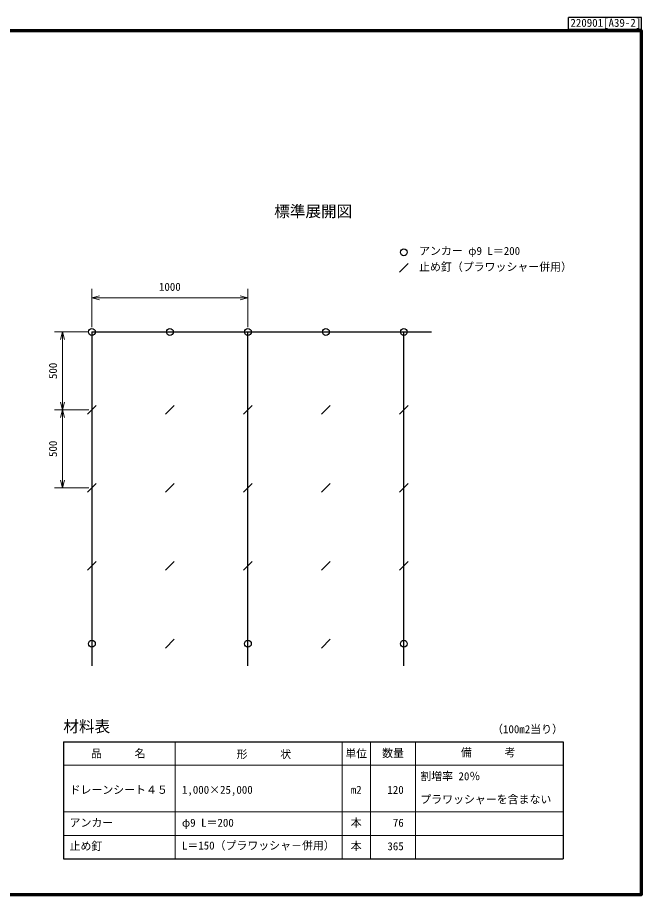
# Model space of a CAD drawing. Units: millimetres, scale not verified. Extents: x 200 to 8200, y 200 to 5825.
# Drawn here: x 4200 to 8200, y 200 to 5825 of the extents above; entities that cross this region are included whole.
import ezdxf
from ezdxf.enums import TextEntityAlignment as Align

# ---------------------------------------------------------------- set-up
doc = ezdxf.new("R2010")
doc.units = ezdxf.units.MM
doc.header["$LTSCALE"] = 20
for name, color, linetype, lineweight in [('C-DOC', 3, 'Continuous', 25), ('C-MTR-FRAM', 5, 'Continuous', 25), ('C-MTR-LINE', 5, 'Continuous', 13), ('C-STR', 7, 'Continuous', 25), ('C-STR-DIM', 1, 'Continuous', 13), ('C-STR-TXT', 7, 'Continuous', 25), ('C-TTL', 2, 'Continuous', 70)]:
    doc.layers.add(name, color=color, linetype=linetype, lineweight=lineweight)
for name, color, linetype in [('C-MTR', 5, 'Continuous'), ('C-MTR-TXT', 5, 'Continuous'), ('C-TTL-TXT', 7, 'Continuous')]:
    doc.layers.add(name, color=color, linetype=linetype)
doc.styles.add('ＭＳ ゴシック', font='')
doc.styles.get('ＭＳ ゴシック').set_extended_font_data('MS Gothic')

msp = doc.modelspace()

# ---------------------------------------------------------------- linework, layer by layer
at = {"layer": 'C-DOC'}
msp.add_line((7731.58, 5749.99), (7731.58, 5824.99), dxfattribs=at)
msp.add_lwpolyline([(7731.58, 5749.99), (8199.58, 5749.99), (8199.58, 5824.99), (7731.58, 5824.99)], dxfattribs=at)
at = {"layer": 'C-MTR-FRAM'}
for p, q in [((4493.67, 1179.02), (7697.41, 1179.02)), ((4493.67, 1179.02), (4493.67, 429.02)), ((7697.41, 1179.02), (7697.41, 429.02)), ((4493.67, 429.02), (7697.41, 429.02))]:
    msp.add_line(p, q, dxfattribs=at)
at = {"layer": 'C-MTR-LINE'}
for p, q in [((5210, 1179.02), (5210, 429.02)), ((6281.19, 1179.43), (6281.19, 429.02)), ((6462.17, 1179.02), (6462.17, 429.02)), ((6752.17, 1179.02), (6752.17, 429.02)), ((4493.67, 1029.02), (7697.41, 1029.02)), ((4493.67, 729.02), (7697.41, 729.02)), ((4493.67, 579.02), (7697.41, 579.02))]:
    msp.add_line(p, q, dxfattribs=at)
at = {"layer": 'C-STR'}
for p, q in [((4676.56, 3808.46), (5676.56, 3808.46)), ((4676.56, 3808.46), (4676.56, 1667.46)), ((5676.56, 3808.46), (6853.56, 3808.46)), ((5676.56, 1667.46), (5676.56, 3808.46)), ((6676.56, 1667.46), (6676.56, 3808.46)), ((4648.28, 3280.18), (4704.85, 3336.75)), ((5148.28, 3280.18), (5204.85, 3336.75)), ((5648.28, 3280.18), (5704.85, 3336.75)), ((6148.28, 3280.18), (6204.85, 3336.75)), ((6648.28, 3280.18), (6704.85, 3336.75)), ((4648.28, 2780.18), (4704.85, 2836.75)), ((5148.28, 2780.18), (5204.85, 2836.75)), ((5648.28, 2780.18), (5704.85, 2836.75)), ((6148.28, 2780.18), (6204.85, 2836.75)), ((6648.28, 2780.18), (6704.85, 2836.75)), ((4648.28, 2280.18), (4704.85, 2336.75)), ((5148.28, 2280.18), (5204.85, 2336.75)), ((5648.28, 2280.18), (5704.85, 2336.75)), ((6148.28, 2280.18), (6204.85, 2336.75)), ((6648.28, 2280.18), (6704.85, 2336.75)), ((5148.28, 1780.18), (5204.85, 1836.75)), ((6148.28, 1780.18), (6204.85, 1836.75))]:
    msp.add_line(p, q, dxfattribs=at)
for centre in [(4676.56, 3808.46), (5176.56, 3808.46), (5676.56, 3808.46), (6176.56, 3808.46), (6676.56, 3808.46), (4676.56, 1808.46), (5676.56, 1808.46), (6676.56, 1808.46)]:
    msp.add_circle(centre, 22, dxfattribs=at)
at = {"layer": 'C-STR-DIM'}
for p, q in [((4676.56, 3838.46), (4676.56, 4085.17)), ((5676.56, 3838.46), (5676.56, 4085.17)), ((4676.56, 4027.46), (4724.86, 4040.4)), ((4676.56, 4027.46), (4676.56, 3993.17)), ((4676.56, 4027.46), (4724.86, 4014.52)), ((4676.56, 4027.46), (5676.56, 4027.46)), ((5676.56, 4027.46), (5628.27, 4040.4)), ((5676.56, 4027.46), (5628.27, 4014.52)), ((5676.56, 4027.46), (5676.56, 3993.17)), ((4656.56, 3808.46), (4436.56, 3808.46)), ((4488.09, 3808.46), (4475.15, 3760.17)), ((4488.09, 3808.46), (4501.03, 3760.17)), ((4488.09, 3308.46), (4488.09, 3808.46)), ((4496.56, 3808.46), (4528.09, 3808.46)), ((4488.09, 3308.46), (4475.15, 3356.76)), ((4488.09, 3308.46), (4501.03, 3356.76)), ((4656.56, 3308.46), (4436.56, 3308.46)), ((4488.09, 3308.46), (4475.15, 3260.17)), ((4488.09, 2808.46), (4488.09, 3308.46)), ((4488.09, 3308.46), (4501.03, 3260.17)), ((4488.09, 2808.46), (4475.15, 2856.76)), ((4488.09, 2808.46), (4501.03, 2856.76)), ((4656.56, 2808.46), (4436.56, 2808.46))]:
    msp.add_line(p, q, dxfattribs=at)
at = {"layer": 'C-STR-TXT'}
msp.add_line((6648.28, 4191.09), (6704.85, 4247.66), dxfattribs=at)
msp.add_circle((6676.56, 4319.38), 22, dxfattribs=at)
at = {"layer": 'C-TTL'}
msp.add_lwpolyline([(200, 200), (8200, 200), (8200, 5740), (200, 5740)], close=True, dxfattribs=at)

# ---------------------------------------------------------------- texts
at = {"layer": 'C-DOC', "style": 'ＭＳ ゴシック'}
msp.add_text('220901[A39-2]', height=51.32, dxfattribs=at).set_placement((7744.58, 5749.99), align=Align.BOTTOM_LEFT)
at = {"layer": 'C-MTR', "style": 'ＭＳ ゴシック'}
msp.add_text('材料表', height=73.31, dxfattribs=at).set_placement((4493.67, 1219.02), align=Align.BOTTOM_LEFT)
at = {"layer": 'C-MTR-TXT', "style": 'ＭＳ ゴシック'}
for s, p in [('（100m2当り）', (7242.41, 1219.02)), ('\u3000品\u3000\u3000\u3000名\u3000', (4600.78, 1063.21)), ('形\u3000\u3000\u3000状\u3000', (5604.04, 1058.23)), ('数量', (6537.13, 1065.21)), ('\u3000備\u3000\u3000\u3000考\u3000', (6972.5, 1070.05)), ('割増率 20％', (6782.17, 917.33)), ('ドレーンシート４５', (4533.67, 830.22)), ('1,000×25,000', (5253.8, 830.38)), ('プラワッシャーを含まない', (6782.17, 769.02)), ('アンカー', (4533.67, 619.43)), ('φ9 L＝200', (5253.8, 619.02)), ('止め釘', (4533.67, 469.43)), ('L＝150（プラワッシャ－併用）', (5253.8, 472.77))]:
    msp.add_text(s, height=51.32, dxfattribs=at).set_placement(p, align=Align.BOTTOM_LEFT)
for s, p in [('単位', (6371.19, 1062.79)), ('m2', (6371.19, 830.27)), ('本', (6371.19, 619.48)), ('本', (6371.19, 469.94))]:
    msp.add_text(s, height=51.32, dxfattribs=at).set_placement(p, align=Align.BOTTOM_CENTER)
for s, p in [('120', (6675.93, 829.81)), ('76', (6675.93, 619.02)), ('365', (6675.93, 468.21))]:
    msp.add_text(s, height=51.32, dxfattribs=at).set_placement(p, align=Align.BOTTOM_RIGHT)
at = {"layer": 'C-STR-DIM', "color": 7, "style": 'ＭＳ ゴシック'}
msp.add_text('1000', height=51.32, dxfattribs=at).set_placement((5106.56, 4056.62), align=Align.BOTTOM_LEFT)
for p in [(4468.09, 3505.96), (4468.09, 3005.96)]:
    msp.add_text('500', height=51.32, rotation=90, dxfattribs=at).set_placement(p, align=Align.BOTTOM_LEFT)
at = {"layer": 'C-STR-TXT', "style": 'ＭＳ ゴシック'}
for s, p in [('アンカー φ9 L＝200', (6774.52, 4286.88)), ('止め釘（プラワッシャー併用）', (6774.52, 4184.38))]:
    msp.add_text(s, height=51.32, dxfattribs=at).set_placement(p, align=Align.BOTTOM_LEFT)
at = {"layer": 'C-TTL-TXT', "style": 'ＭＳ ゴシック'}
msp.add_text('標準展開図', height=73.31, dxfattribs=at).set_placement((5845.54, 4618.72), align=Align.TOP_LEFT)

doc.saveas('drawing.dxf')
